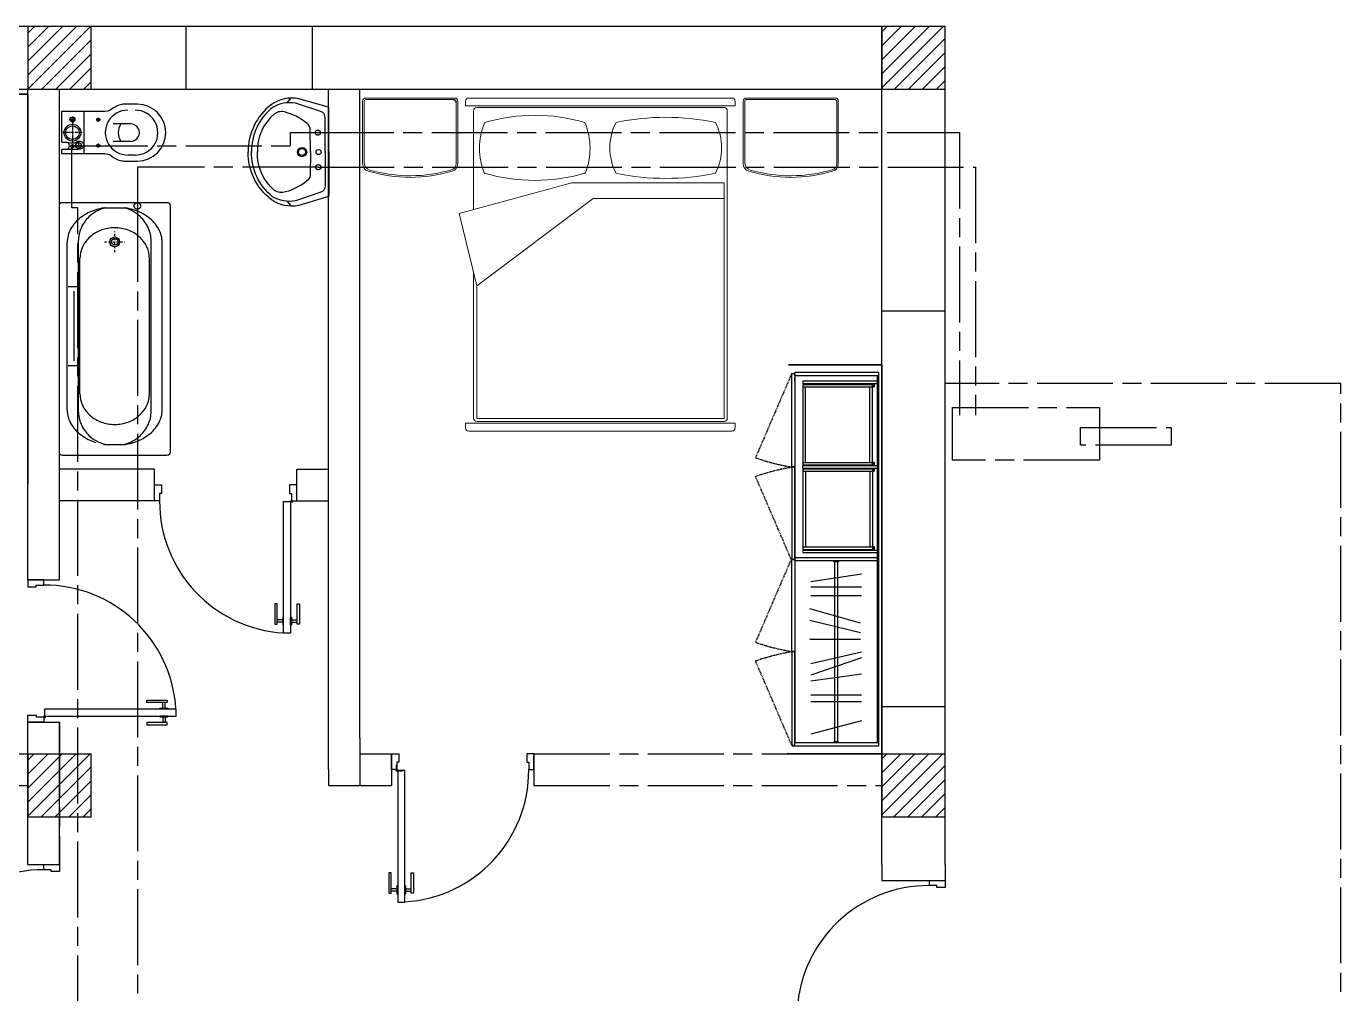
# Model space of a CAD drawing. Header units: inches. Extents: x 20 to 12921, y 15 to 10415.
# Drawn here: x 4610 to 12921, y 4298 to 10415 of the extents above; entities that cross this region are included whole.
import ezdxf

# ---------------------------------------------------------------- set-up
doc = ezdxf.new("R2010")
doc.units = ezdxf.units.IN
doc.header["$MEASUREMENT"] = 0
for name, pattern in [('ACAD_ISO08W100', [36, 24, -3, 6, -3]), ('AM_DIN_G_W050', [13.75, 9.75, -1.5, 1, -1.5]), ('CACHE', [9.525, 6.35, -3.175]), ('DASHDOT', [25.4, 12.7, -6.35, 0, -6.35])]:
    doc.linetypes.add(name, pattern=pattern)
doc.layers.add('4', color=130, linetype='Continuous', lineweight=35)
for name, color, linetype in [('freecads.com', 7, 'Continuous'), ('furn', 34, 'Continuous'), ('wall', 5, 'Continuous'), ('Washbasin-detail', 251, 'Continuous'), ('Washbasin-outline', 250, 'Continuous'), ('Wood', 45, 'Continuous')]:
    doc.layers.add(name, color=color, linetype=linetype)

# ---------------------------------------------------------------- blocks, each defined once
blk = doc.blocks.new('columnn')
h = blk.add_hatch()
h.set_pattern_fill('ANSI31', color=256, scale=500)
h.set_pattern_definition([(45, (-20875.046, -16891.983), (-44.19417, 44.19417), [])])
h.paths.add_polyline_path([(0, 200), (-200, 200), (-200, 0), (0, 0)])
h.paths.add_polyline_path([(200, 200), (0, 200), (0, 0), (200, 0)])
h.paths.add_polyline_path([(0, 0), (-200, 0), (-200, -200), (0, -200)])
h.paths.add_polyline_path([(200, 0), (0, 0), (0, -200), (200, -200)])
for p, q in [((-200, 200), (-200, -200)), ((-200, 200), (200, 200)), ((200, -200), (200, 200)), ((200, -200), (-200, -200))]:
    blk.add_line(p, q)
blk = doc.blocks.new('bed037')
at = {"color": 7, "linetype": 'Continuous', "lineweight": 18}
for p, q in [((-1483.9, 0), (-922.4, 0)), ((-832.2, 0), (832.2, 0)), ((922.4, 0), (1483.9, 0)), ((-1503.9, -414.6), (-1503.9, -20.1)), ((-1493.9, -407.1), (-1493.9, -20.1)), ((-1483.9, -10), (-922.4, -10)), ((-912.4, -20.1), (-912.4, -414.6)), ((-902.4, -20.1), (-902.4, -414.6)), ((-852.2, -20.1), (-852.2, -50.1)), ((-852.2, -50.1), (852.2, -50.1)), ((-802.1, -80.2), (-802.1, -704.6)), ((-782.1, -60.2), (782.1, -60.2)), ((802.1, -80.2), (802.1, -2025.3)), ((852.2, -20.1), (852.2, -50.1)), ((902.4, -414.6), (902.4, -20.1)), ((912.4, -407.1), (912.4, -20.1)), ((922.4, -10), (1483.9, -10)), ((1493.9, -20.1), (1493.9, -414.6)), ((1503.9, -20.1), (1503.9, -414.6)), ((-180.5, -535.7), (-892.5, -729.1)), ((-180.5, -535.7), (782.1, -535.7)), ((782.1, -535.7), (782.1, -2025.3)), ((-46.8, -636), (-782.1, -1187.5)), ((-46.8, -636), (782.1, -636)), ((-782.1, -1187.5), (-892.5, -729.1)), ((-802.1, -1104.3), (-802.1, -2025.3)), ((-782.1, -1187.5), (-782.1, -2025.3)), ((-852.2, -2055.4), (852.2, -2055.4)), ((-852.2, -2055.4), (-852.2, -2085.5)), ((-782.1, -2025.3), (782.1, -2025.3)), ((-782.1, -2045.4), (782.1, -2045.4)), ((852.2, -2055.4), (852.2, -2085.5)), ((-832.2, -2105.5), (832.2, -2105.5))]:
    blk.add_line(p, q, dxfattribs=at)
for centre, radius, start, end in [((-1483.9, -20.1), 20.1, 90, 180), ((-922.4, -20.1), 20.1, 0, 90), ((-832.2, -20.1), 20.1, 90, 180), ((832.2, -20.1), 20.1, 0, 90), ((922.4, -20.1), 20.1, 90, 180), ((1483.9, -20.1), 20.1, 0, 90), ((-1483.9, -20.1), 10, 90, 180), ((-927.4, -25.1), 10, 0, 90), ((-922.4, -20.1), 10, 0, 90), ((-782.1, -80.2), 20.1, 90, 180), ((782.1, -80.2), 20.1, 0, 90), ((922.4, -20.1), 10, 90, 180), ((1483.9, -20.1), 10, 0, 90), ((-336, -318.2), 428.5, 157.54258, 202.17181), ((-415.3, -1239.3), 1130.1, 73.71941, 106.28059), ((-494.5, -318.2), 428.5, 337.82819, 22.45742), ((406.3, -315), 347.1, 152.46428, 207.53572), ((412.7, -1655.5), 1533.6, 78.17606, 101.82394), ((419.1, -315), 347.1, 332.46428, 27.53572), ((-1453.8, -414.6), 50.1, 180, 253.39845), ((-1443.8, -407.1), 50.1, 180, 253.89153), ((-952.5, -414.6), 40.1, 286.60155, 0), ((-952.5, -414.6), 50.1, 286.60155, 0), ((952.5, -414.6), 50.1, 180, 253.39845), ((962.5, -407.1), 50.1, 180, 253.89153), ((1453.8, -414.6), 40.1, 286.60155, 0), ((1453.8, -414.6), 50.1, 286.60155, 0), ((-1203.2, 426.1), 927.4, 253.39845, 286.60155), ((-1203.2, 426.1), 917.4, 253.89153, 286.60155), ((-415.3, 609.3), 1130.1, 253.71941, 286.28059), ((412.7, 1025.6), 1533.6, 258.17606, 281.82394), ((1203.2, 426.1), 927.4, 253.39845, 286.60155), ((1203.2, 426.1), 917.4, 253.89153, 286.60155), ((-782.1, -2025.3), 20.1, 180, 270), ((782.1, -2025.3), 20.1, 270, 0), ((-832.2, -2085.5), 20.1, 180, 270), ((832.2, -2085.5), 20.1, 270, 0)]:
    blk.add_arc(centre, radius, start, end, dxfattribs=at)

msp = doc.modelspace()

# ---------------------------------------------------------------- linework, layer by layer
for p, q in [((419.8, 10414.7), (10019.8, 10414.7)), ((10019.8, 5114.7), (10019.8, 10414.7)), ((10419.8, 10014.7), (19.8, 10014.7)), ((10019.8, 10014.7), (419.8, 10014.7)), ((4619.8, 6914.7), (4619.8, 10014.7)), ((4819.8, 6914.7), (4819.8, 10014.7)), ((6519.8, 5714.7), (6519.8, 10014.7)), ((6719.8, 5914.7), (6719.8, 10014.7)), ((10019.8, 5114.7), (10019.8, 10014.7)), ((10419.8, 5114.7), (10419.8, 10014.7)), ((5269.3, 9797.8), (5160.1, 9797.8)), ((5269.3, 9687.2), (5160.1, 9687.2)), ((5297.2, 9600.8), (5253.6, 9600.8)), ((5419.8, 7614.7), (4819.8, 7614.7)), ((5419.8, 7414.7), (5419.8, 7614.7)), ((6319.8, 7414.7), (6319.8, 7614.7)), ((5419.8, 7414.7), (4819.8, 7414.7)), ((5419.8, 7414.7), (4819.8, 7414.7)), ((4619.8, 6914.7), (4819.8, 6914.7)), ((4619.8, 6014.7), (4819.8, 6014.7)), ((4619.8, 5114.7), (4619.8, 6014.7)), ((4819.8, 5114.7), (4819.8, 6014.7)), ((4619.8, 5114.7), (4819.8, 5114.7)), ((10019.8, 5014.7), (10419.8, 5014.7))]:
    msp.add_line(p, q)
at = {"color": 7, "linetype": 'ACAD_ISO08W100', "ltscale": 20}
for p, q in [((5019.8, 10014.7), (5019.8, 10414.7)), ((5619.8, 10014.7), (5619.8, 10414.7)), ((6419.8, 10014.7), (6419.8, 10414.7)), ((10019.8, 8614.7), (10419.8, 8614.7)), ((12920.8, 8155.2), (10419.8, 8155.2)), ((12920.8, 1610.2), (12920.8, 8155.2)), ((6319.8, 7614.7), (6519.8, 7614.7)), ((6319.8, 7414.7), (6519.8, 7414.7)), ((10019.8, 6114.7), (10419.8, 6114.7)), ((10019.8, 5814.7), (10419.8, 5814.7))]:
    msp.add_line(p, q, dxfattribs=at)
at = {"color": 7, "linetype": 'ACAD_ISO08W100', "ltscale": 20, "true_color": 0xffffff}
for p, q in [((10019.8, 5814.7), (10019.8, 10014.7)), ((6719.8, 5914.7), (6719.8, 5614.7)), ((419.8, 5814.7), (4619.8, 5814.7)), ((6719.8, 5814.7), (6919.8, 5814.7)), ((6919.8, 5814.7), (6919.8, 5614.7)), ((7819.8, 5814.7), (10019.8, 5814.7)), ((7819.8, 5814.7), (7819.8, 5614.7)), ((6519.8, 5714.7), (6519.8, 5614.7)), ((419.8, 5614.7), (4619.8, 5614.7)), ((6519.8, 5614.7), (6919.8, 5614.7)), ((7819.8, 5614.7), (10019.8, 5614.7)), ((10019.8, 5114.7), (10019.8, 5014.7)), ((10419.8, 5114.7), (10419.8, 5014.7))]:
    msp.add_line(p, q, dxfattribs=at)
at = {"color": 4, "linetype": 'AM_DIN_G_W050', "ltscale": 2}
for p, q in [((4963.5, 9742.4), (4839.8, 9742.4)), ((4901.6, 9804.2), (4901.6, 9680.6))]:
    msp.add_line(p, q, dxfattribs=at)
at = {"color": 4, "linetype": 'ACAD_ISO08W100', "ltscale": 20}
for p, q in [((6280.3, 9658.7), (6280.3, 9742.2)), ((6280.3, 9742.2), (6453.3, 9742.2)), ((6453.3, 9742.2), (10510.8, 9742.2)), ((10510.8, 9742.2), (10510.8, 7956.7)), ((4898.3, 9266.5), (4898.3, 9658.7)), ((4898.3, 9658.7), (6280.3, 9658.7)), ((4935.3, 9266.5), (4898.3, 9266.5)), ((4935.3, 1180.4), (4935.3, 9266.5))]:
    msp.add_line(p, q, dxfattribs=at)
at = {"color": 1, "linetype": 'ACAD_ISO08W100', "ltscale": 20}
for p, q in [((6456.3, 9523.7), (5312.3, 9523.7)), ((5312.3, 9523.7), (5312.3, 9278.7)), ((6456.3, 9523.7), (10610.8, 9523.7)), ((10610.8, 9523.7), (10610.8, 7956.7)), ((5312.3, 9278.7), (5312.3, 1368.2))]:
    msp.add_line(p, q, dxfattribs=at)
at = {"color": 0}
for p, q in [((5101.1, 9266.5), (5236.6, 9266.5)), ((4868.9, 7987.5), (4868.9, 9050.5)), ((4938.9, 7981.5), (4938.9, 9056.5)), ((5398.9, 7981.5), (5398.9, 9056.5)), ((5468.9, 7987.5), (5468.9, 9050.5)), ((4948.9, 8091.5), (4948.9, 8946.5)), ((5388.9, 8091.5), (5388.9, 8946.5)), ((4912.4, 8299), (4912.4, 8739)), ((5101.1, 7771.5), (5236.6, 7771.5))]:
    msp.add_line(p, q, dxfattribs=at)
at = {"color": 0, "linetype": 'DASHDOT'}
for p, q in [((5168.9, 8986.5), (5168.9, 9116.5)), ((5103.9, 9051.5), (5233.9, 9051.5))]:
    msp.add_line(p, q, dxfattribs=at)
at = {"linetype": 'ACAD_ISO08W100', "ltscale": 20}
msp.add_line((4819.8, 6014.7), (4819.8, 5114.7), dxfattribs=at)
msp.add_lwpolyline([(4831.9, 9686.2), (4835.5, 9682.7), (4859.2, 9682.7, -0.067148), (4876.9, 9680.5, 0.175163), (4925.9, 9682.3, -0.197427), (4951.5, 9687.5, -0.357498), (4972.8, 9661.3, -0.365162), (4940.4, 9635.7), (4857.3, 9635.7), (4855.5, 9635.7), (4847.3, 9635.7), (4839.2, 9635.7), (4835.5, 9635.7), (4831.9, 9632.1), (4831.9, 9614.7, 0.414214), (4836.9, 9609.7), (5107.3, 9609.7), (5125.9, 9607.2), (5140.7, 9601), (5161.9, 9586), (5188.9, 9571.3), (5213.3, 9564.4, 0.069327), (5226.9, 9562.5), (5312.6, 9562.5, 0.996906), (5312.4, 9922.5), (5227, 9922.5, 0.069294), (5213.3, 9920.6), (5188.9, 9913.7), (5161.9, 9898.9), (5140.7, 9883.9), (5125.9, 9877.8), (5107.3, 9875.3), (5097.9, 9875.3), (4836.9, 9875.3, 0.414214), (4831.9, 9870.3)], format="xyb", close=True)
at = {"color": 4, "linetype": 'AM_DIN_G_W050', "ltscale": 2}
for points in [[(4882.3, 9825.9), (4921, 9825.9)], [(4901.6, 9845.3), (4901.6, 9806.5)], [(5052, 9824.6), (5078, 9824.6)], [(5065, 9811.6), (5065, 9837.6)], [(4887.4, 9656.5), (4915, 9656.5)], [(4901.2, 9670.3), (4901.2, 9642.7)], [(4917.6, 9661.3), (4958.3, 9661.3)], [(4940.4, 9684.1), (4940.4, 9638.4)], [(5052, 9660.1), (5078, 9660.1)], [(5065, 9673.1), (5065, 9647.1)]]:
    msp.add_lwpolyline(points, dxfattribs=at)
msp.add_lwpolyline([(4975.6, 9609.7), (4975.6, 9875.3)])
at = {"color": 0}
msp.add_lwpolyline([(5498.9, 7701.5), (4838.9, 7701.5, -0.414214), (4818.9, 7721.5), (4818.9, 9281.5, -0.414214), (4838.9, 9301.5), (5498.9, 9301.5, -0.414214), (5518.9, 9281.5), (5518.9, 7721.5, -0.414214)], format="xyb", close=True, dxfattribs=at)
at = {"color": 7}
for points in [[(4874.5, 8769), (4933.2, 8769)], [(4874.5, 8269), (4933.9, 8269)]]:
    msp.add_lwpolyline(points, dxfattribs=at)
at = {"color": 0, "linetype": 'ACAD_ISO08W100', "ltscale": 20}
for points in [[(10466.3, 8004.7), (11395.3, 8004.7), (11395.3, 7671.2), (10466.3, 7671.2)], [(11276.3, 7878.7), (11849.8, 7878.7), (11849.8, 7765.7), (11276.3, 7765.7)]]:
    msp.add_lwpolyline(points, close=True, dxfattribs=at)
for centre, radius in [((4901.6, 9825.9), 16.1), ((4901.6, 9825.9), 10.6), ((5065, 9824.6), 10), ((4901.6, 9742.4), 53.1), ((4901.6, 9742.4), 42.9), ((4901.2, 9656.5), 10.8), ((4940.5, 9661.3), 17.9), ((5065, 9660.1), 10)]:
    msp.add_circle(centre, radius)
at = {"color": 4, "linetype": 'ACAD_ISO08W100', "ltscale": 20}
msp.add_circle((6453.3, 9742.2), 16, dxfattribs=at)
at = {"color": 1, "linetype": 'ACAD_ISO08W100', "ltscale": 20}
for centre, radius in [((6456.3, 9523.7), 16.5), ((5312.3, 9278.7), 20.5)]:
    msp.add_circle(centre, radius, dxfattribs=at)
at = {"color": 0}
for radius in [31.3, 21.3]:
    msp.add_circle((5168.9, 9051.5), radius, dxfattribs=at)
for centre, radius, start, end in [((5251.1, 9742.5), 141.7, 89.73288, 271.03297), ((5299.8, 9742.5), 141.7, 268.96703, 90.26712), ((5286.1, 9742.5), 95.4, 144.58216, 215.41784), ((5269.3, 9742.5), 55.3, 269.99429, 90.00571), ((4859.2, 9659.2), 23.5, 270.00671, 89.99329)]:
    msp.add_arc(centre, radius, start, end)
for centre, radius, start, end in [((5141.4, 8957.5), 310.7, 107.02038, 126.46582), ((5164, 9043.4), 229.6, 103.62816, 133.38553), ((5168.9, 8867.7), 404.6, 99.63877, 107.02038), ((5173.8, 9043.4), 229.6, 46.61447, 76.37184), ((5168.9, 8867.7), 404.6, 72.97962, 80.36123), ((5196.3, 8957.5), 310.7, 53.53418, 72.97962), ((5099.3, 9014.4), 239.9, 126.46582, 150.7304), ((5156.4, 9051.4), 218.6, 133.38553, 156.33504), ((5181.3, 9051.4), 218.6, 23.66496, 46.61447), ((5238.4, 9014.4), 239.9, 29.2696, 53.53418), ((5034.8, 9050.5), 166, 150.7304, 180), ((5144.6, 9056.5), 205.8, 156.33504, 180), ((5143.9, 8935.6), 197.5, 131.40643, 154.8393), ((5159, 8918.4), 220.4, 110.06528, 131.40643), ((5168.9, 8891.6), 249, 90, 110.06528), ((5168.9, 8891.6), 249, 69.93472, 90), ((5178.7, 8918.4), 220.4, 48.59357, 69.93472), ((5193.8, 8935.6), 197.5, 25.1607, 48.59357), ((5193.1, 9056.5), 205.8, 0, 23.66496), ((5302.9, 9050.5), 166, 0, 29.2696), ((5120.6, 8946.5), 171.7, 154.8393, 180), ((5217.1, 8946.5), 171.7, 0, 25.1607), ((5120.6, 8091.5), 171.7, 180, 205.1607), ((5217.1, 8091.5), 171.7, 334.8393, 0), ((5034.8, 7987.5), 166, 180, 209.2696), ((5144.6, 7981.5), 205.8, 180, 203.66496), ((5143.9, 8102.5), 197.5, 205.1607, 228.59357), ((5193.8, 8102.5), 197.5, 311.40643, 334.8393), ((5193.1, 7981.5), 205.8, 336.33504, 0), ((5302.9, 7987.5), 166, 330.7304, 0), ((5099.3, 8023.7), 239.9, 209.2696, 233.53418), ((5156.4, 7986.7), 218.6, 203.66496, 226.61447), ((5159, 8119.7), 220.4, 228.59357, 249.93472), ((5168.9, 8146.5), 249, 249.93472, 270), ((5168.9, 8146.5), 249, 270, 290.06528), ((5178.7, 8119.7), 220.4, 290.06528, 311.40643), ((5181.3, 7986.7), 218.6, 313.38553, 336.33504), ((5238.4, 8023.7), 239.9, 306.46582, 330.7304), ((5141.4, 8080.6), 310.7, 233.53418, 252.97962), ((5164, 7994.7), 229.6, 226.61447, 256.37184), ((5173.8, 7994.7), 229.6, 283.62816, 313.38553), ((5196.3, 8080.6), 310.7, 287.02038, 306.46582), ((5168.9, 8170.4), 404.6, 279.63877, 287.02038)]:
    msp.add_arc(centre, radius, start, end, dxfattribs=at)
at = {"layer": '4', "color": 7, "linetype": 'ByBlock', "lineweight": 35}
msp.add_line((9469.8, 8193.7), (9469.8, 8173.2), dxfattribs=at)
at = {"layer": '4', "color": 7}
for p, q in [((9519.8, 8152.4), (9969.8, 8152.4)), ((9959.8, 8150.4), (9969.8, 8150.4)), ((9969.8, 8134.4), (9969.8, 8154.4)), ((9959.8, 8134.4), (9969.8, 8134.4)), ((9959.8, 7657.7), (9969.8, 7657.7)), ((9969.8, 7657.7), (9969.8, 7637.7)), ((9519.8, 7639.7), (9969.8, 7639.7)), ((9519.8, 7619.7), (9969.8, 7619.7)), ((9959.8, 7641.7), (9969.8, 7641.7)), ((9959.8, 7617.7), (9969.8, 7617.7)), ((9959.8, 7601.7), (9969.8, 7601.7)), ((9969.8, 7601.7), (9969.8, 7621.7)), ((9519.8, 7105), (9969.8, 7105)), ((9959.8, 7123), (9969.8, 7123)), ((9959.8, 7107), (9969.8, 7107)), ((9969.8, 7123), (9969.8, 7103))]:
    msp.add_line(p, q, dxfattribs=at)
for centre in [(9960.9, 8144.4), (9960.9, 7611.7)]:
    msp.add_ellipse(centre, major_axis=(0.786, 0.786), ratio=1, start_param=3.926991, end_param=7.068583, dxfattribs=at)
at = {"layer": '4', "color": 7, "extrusion": (0, 0, -1)}
for centre in [(9960.9, 7647.7), (9960.9, 7113)]:
    msp.add_ellipse(centre, major_axis=(0.786, -0.786), ratio=1, start_param=3.926991, end_param=7.068583, dxfattribs=at)
at = {"layer": 'freecads.com'}
for p, q in [((5419.8, 7414.7), (5419.8, 7514.7)), ((5419.8, 7514.7), (5464.8, 7514.7)), ((5464.8, 7514.7), (5464.8, 7461.7)), ((6319.8, 7514.7), (6274.8, 7514.7)), ((6274.8, 7514.7), (6274.8, 7461.7)), ((6319.8, 7414.7), (6319.8, 7514.7)), ((5452.8, 7414.7), (5419.8, 7414.7)), ((5464.8, 7461.7), (5452.8, 7461.7)), ((5452.8, 7461.7), (5452.8, 7414.7)), ((6236.4, 6577), (6236.4, 7409.3)), ((6236.4, 7409.3), (6281.4, 7409.3)), ((6251.4, 7407.3), (6251.4, 7409.3)), ((6251.4, 7409.3), (6281.4, 7409.3)), ((6281.4, 7407.3), (6251.4, 7407.3)), ((6274.8, 7461.7), (6286.8, 7461.7)), ((6281.4, 7409.3), (6281.4, 6577)), ((6281.4, 7409.3), (6281.4, 7407.3)), ((6286.8, 7461.7), (6286.8, 7414.7)), ((6286.8, 7444.7), (6286.8, 7414.7)), ((6286.8, 7414.7), (6319.8, 7414.7)), ((6286.8, 7414.7), (6288.8, 7414.7)), ((6288.8, 7414.7), (6288.8, 7444.7)), ((4719.8, 6914.7), (4619.8, 6914.7)), ((4619.8, 6914.7), (4619.8, 6869.7)), ((4719.8, 6881.7), (4719.8, 6914.7)), ((4619.8, 6869.7), (4672.8, 6869.7)), ((4672.8, 6869.7), (4672.8, 6881.7)), ((4672.8, 6881.7), (4719.8, 6881.7)), ((6195.4, 6762.3), (6180.4, 6762.3)), ((6180.4, 6762.3), (6180.4, 6634.8)), ((6195.4, 6634.8), (6195.4, 6762.3)), ((6322.4, 6634.8), (6322.4, 6762.3)), ((6322.4, 6762.3), (6337.4, 6762.3)), ((6337.4, 6762.3), (6337.4, 6634.8)), ((6231.4, 6661.8), (6195.4, 6661.8)), ((6236.4, 6679.3), (6231.4, 6679.3)), ((6231.4, 6679.3), (6231.4, 6629.3)), ((6236.4, 6629.3), (6236.4, 6679.3)), ((6281.4, 6629.3), (6281.4, 6679.3)), ((6281.4, 6679.3), (6286.4, 6679.3)), ((6286.4, 6679.3), (6286.4, 6629.3)), ((6286.4, 6661.8), (6322.4, 6661.8)), ((6180.4, 6634.8), (6195.4, 6634.8)), ((6231.4, 6646.8), (6195.4, 6646.8)), ((6231.4, 6629.3), (6236.4, 6629.3)), ((6281.4, 6577), (6236.4, 6577)), ((6286.4, 6629.3), (6281.4, 6629.3)), ((6286.4, 6646.8), (6322.4, 6646.8)), ((6337.4, 6634.8), (6322.4, 6634.8)), ((5372.2, 6139.1), (5372.2, 6154.1)), ((5372.2, 6154.1), (5499.7, 6154.1)), ((5499.7, 6154.1), (5499.7, 6139.1)), ((5557.5, 6098.1), (4725.1, 6098.1)), ((4725.1, 6098.1), (4725.1, 6053.1)), ((4727.1, 6083.1), (4725.1, 6083.1)), ((4725.1, 6083.1), (4725.1, 6053.1)), ((4727.1, 6053.1), (4727.1, 6083.1)), ((5499.7, 6139.1), (5372.2, 6139.1)), ((5455.2, 6098.1), (5455.2, 6103.1)), ((5455.2, 6103.1), (5505.2, 6103.1)), ((5505.2, 6098.1), (5455.2, 6098.1)), ((5472.7, 6103.1), (5472.7, 6139.1)), ((5487.7, 6103.1), (5487.7, 6139.1)), ((5505.2, 6103.1), (5505.2, 6098.1)), ((5557.5, 6053.1), (5557.5, 6098.1)), ((4619.8, 6014.7), (4619.8, 6059.7)), ((4619.8, 6059.7), (4672.8, 6059.7)), ((4719.8, 6014.7), (4619.8, 6014.7)), ((4672.8, 6059.7), (4672.8, 6047.7)), ((4672.8, 6047.7), (4719.8, 6047.7)), ((4689.8, 6045.7), (4689.8, 6047.7)), ((4689.8, 6047.7), (4719.8, 6047.7)), ((4719.8, 6045.7), (4689.8, 6045.7)), ((4719.8, 6047.7), (4719.8, 6014.7)), ((4719.8, 6047.7), (4719.8, 6045.7)), ((4725.1, 6053.1), (5557.5, 6053.1)), ((4725.1, 6053.1), (4727.1, 6053.1)), ((5499.7, 6012.1), (5372.2, 6012.1)), ((5372.2, 6012.1), (5372.2, 5997.1)), ((5372.2, 5997.1), (5499.7, 5997.1)), ((5505.2, 6053.1), (5455.2, 6053.1)), ((5455.2, 6053.1), (5455.2, 6048.1)), ((5455.2, 6048.1), (5505.2, 6048.1)), ((5472.7, 6048.1), (5472.7, 6012.1)), ((5487.7, 6048.1), (5487.7, 6012.1)), ((5499.7, 5997.1), (5499.7, 6012.1)), ((5505.2, 6048.1), (5505.2, 6053.1)), ((6919.8, 5714.7), (6919.8, 5814.7)), ((6919.8, 5814.7), (6964.8, 5814.7)), ((6950.8, 5714.7), (6950.8, 5744.7)), ((6950.8, 5744.7), (6952.8, 5744.7)), ((6964.8, 5761.7), (6952.8, 5761.7)), ((6952.8, 5761.7), (6952.8, 5714.7)), ((6952.8, 5744.7), (6952.8, 5714.7)), ((6964.8, 5814.7), (6964.8, 5761.7)), ((7819.8, 5814.7), (7774.8, 5814.7)), ((7774.8, 5814.7), (7774.8, 5761.7)), ((7774.8, 5761.7), (7786.8, 5761.7)), ((7786.8, 5761.7), (7786.8, 5714.7)), ((7819.8, 5714.7), (7819.8, 5814.7)), ((6952.8, 5714.7), (6919.8, 5714.7)), ((6952.8, 5714.7), (6950.8, 5714.7)), ((6958.1, 5709.3), (6958.1, 4877)), ((7003.1, 5709.3), (6958.1, 5709.3)), ((6988.1, 5709.3), (6958.1, 5709.3)), ((6958.1, 5709.3), (6958.1, 5707.3)), ((6958.1, 5707.3), (6988.1, 5707.3)), ((6988.1, 5707.3), (6988.1, 5709.3)), ((7003.1, 4877), (7003.1, 5709.3)), ((7786.8, 5714.7), (7819.8, 5714.7)), ((4719.8, 5081.7), (4719.8, 5114.7)), ((4719.8, 5114.7), (4819.8, 5114.7)), ((4766.8, 5081.7), (4719.8, 5081.7)), ((4766.8, 5069.7), (4766.8, 5081.7)), ((4819.8, 5114.7), (4819.8, 5069.7)), ((4819.8, 5114.7), (4819.8, 5069.7)), ((4819.8, 5069.7), (4766.8, 5069.7)), ((6917.1, 5062.3), (6902.1, 5062.3)), ((6902.1, 5062.3), (6902.1, 4934.8)), ((6917.1, 4934.8), (6917.1, 5062.3)), ((7044.1, 4934.8), (7044.1, 5062.3)), ((7044.1, 5062.3), (7059.1, 5062.3)), ((7059.1, 5062.3), (7059.1, 4934.8)), ((10319.8, 4981.7), (10319.8, 5014.7)), ((10419.8, 5014.7), (10419.8, 4969.7)), ((10419.8, 5014.7), (10419.8, 4969.7)), ((6902.1, 4934.8), (6917.1, 4934.8)), ((6953.1, 4961.8), (6917.1, 4961.8)), ((6953.1, 4946.8), (6917.1, 4946.8)), ((6958.1, 4979.3), (6953.1, 4979.3)), ((6953.1, 4979.3), (6953.1, 4929.3)), ((6953.1, 4929.3), (6958.1, 4929.3)), ((6958.1, 4929.3), (6958.1, 4979.3)), ((7003.1, 4929.3), (7003.1, 4979.3)), ((7003.1, 4979.3), (7008.1, 4979.3)), ((7008.1, 4929.3), (7003.1, 4929.3)), ((7008.1, 4979.3), (7008.1, 4929.3)), ((7008.1, 4961.8), (7044.1, 4961.8)), ((7008.1, 4946.8), (7044.1, 4946.8)), ((7059.1, 4934.8), (7044.1, 4934.8)), ((10366.8, 4981.7), (10319.8, 4981.7)), ((10366.8, 4969.7), (10366.8, 4981.7)), ((10419.8, 4969.7), (10366.8, 4969.7)), ((6958.1, 4877), (7003.1, 4877))]:
    msp.add_line(p, q, dxfattribs=at)
for centre in [(6285.8, 7410.3), (4724.1, 6048.7), (6953.8, 5710.3)]:
    msp.add_circle(centre, 6, dxfattribs=at)
for centre, start, end in [((6285.8, 7410.3), 179.70056, 266.60341), ((4724.1, 6048.7), 3.39659, 90.29944), ((6953.8, 5710.3), 273.39659, 0.29944), ((4715.4, 4248.7), 89.70056, 176.60341), ((10315.4, 4148.7), 89.70056, 176.60341)]:
    msp.add_arc(centre, 833, start, end, dxfattribs=at)
at = {"layer": 'furn', "color": 7, "linetype": 'CACHE'}
for p, q in [((9449.8, 8219.7), (9220.5, 7686.9)), ((9449.8, 7036.4), (9220.5, 7569.2)), ((9449.8, 7053), (9220.5, 6520.2)), ((9449.8, 5869.7), (9220.5, 6402.5))]:
    msp.add_line(p, q, dxfattribs=at)
at = {"layer": 'furn', "color": 7}
for p, q in [((9999.8, 8224.7), (9469.8, 8224.7)), ((9469.8, 8204.7), (9469.8, 8224.7)), ((9469.8, 8204.7), (9469.8, 5884.7)), ((9999.8, 8204.7), (9469.8, 8204.7)), ((9989.8, 8170.4), (9519.8, 8170.4)), ((9519.8, 8170.4), (9519.8, 8154.4)), ((9989.8, 8154.4), (9519.8, 8154.4)), ((9519.8, 8150.4), (9959.8, 8150.4)), ((9519.8, 8150.4), (9519.8, 7641.7)), ((9959.8, 7641.7), (9959.8, 8150.4)), ((9989.8, 8204.7), (9989.8, 5884.7)), ((9999.8, 5864.7), (9999.8, 8224.7)), ((9519.8, 8134.4), (9959.8, 8134.4)), ((9535.8, 7657.7), (9535.8, 8134.4)), ((9943.8, 7657.7), (9943.8, 8134.4)), ((9519.8, 7657.7), (9959.8, 7657.7)), ((9519.8, 7641.7), (9959.8, 7641.7)), ((9519.8, 7621.7), (9519.8, 7637.7)), ((9519.8, 7637.7), (9989.8, 7637.7)), ((9519.8, 7621.7), (9989.8, 7621.7)), ((9519.8, 7617.7), (9959.8, 7617.7)), ((9519.8, 7615.7), (9519.8, 7107)), ((9519.8, 7601.7), (9959.8, 7601.7)), ((9535.8, 7637.7), (9989.8, 7637.7)), ((9535.8, 7621.7), (9989.8, 7621.7)), ((9535.8, 7601.7), (9535.8, 7123)), ((9943.8, 7601.7), (9943.8, 7123)), ((9959.8, 7617.7), (9959.8, 7107)), ((9519.8, 7123), (9959.8, 7123)), ((9519.8, 7107), (9959.8, 7107)), ((9519.8, 7103), (9989.8, 7103)), ((9519.8, 7087), (9989.8, 7087)), ((9989.8, 7054.7), (9469.8, 7054.7)), ((9989.8, 7034.7), (9469.8, 7034.7)), ((9719.8, 7029.7), (9719.8, 5889.7)), ((9739.8, 7029.7), (9739.8, 5889.7)), ((9889.8, 6950.6), (9569.8, 6901.2)), ((9889.8, 6869.5), (9569.8, 6869.5)), ((9884.8, 6640.4), (9564.8, 6732)), ((9889.8, 6813.1), (9569.8, 6813.1)), ((9884.8, 6580.4), (9564.8, 6658)), ((9884.8, 6538.1), (9564.8, 6538.1)), ((9889.8, 6457.2), (9569.8, 6383)), ((9889.8, 6421.8), (9569.8, 6312.5)), ((9569.8, 6277.3), (9889.8, 6319.6)), ((9889.8, 6185.6), (9569.8, 6185.6)), ((9889.8, 6143.3), (9569.8, 6143.3)), ((9889.8, 6023.5), (9569.8, 5938.9)), ((9449.8, 5864.7), (9999.8, 5864.7)), ((9999.8, 5884.7), (9469.8, 5884.7))]:
    msp.add_line(p, q, dxfattribs=at)
for points in [[(9469.8, 8219.7), (9469.8, 7629), (9449.8, 7629), (9449.8, 8219.7)], [(9469.8, 7045.7), (9469.8, 7627), (9449.8, 7627), (9449.8, 7045.7)], [(9469.8, 7043.7), (9469.8, 6462.4), (9449.8, 6462.4), (9449.8, 7043.7)], [(9469.8, 5869.7), (9469.8, 6460.4), (9449.8, 6460.4), (9449.8, 5869.7)]]:
    msp.add_lwpolyline(points, close=True, dxfattribs=at)
for points in [[(9744.8, 7034.7), (9744.8, 7029.7), (9714.8, 7029.7), (9714.8, 7034.7)], [(9744.8, 5884.7), (9744.8, 5889.7), (9714.8, 5889.7), (9714.8, 5884.7)]]:
    msp.add_lwpolyline(points, dxfattribs=at)
at = {"layer": 'furn', "color": 7, "linetype": 'CACHE'}
for centre, major_axis, ratio, start_param, end_param in [((8821.7, 9462.2), (1196.7, -1729.3), 0.543212, -0.640029, -0.479702), ((9822.5, 8295.5), (545.6, 1793.8), 0.84643, 3.104158, 3.253404)]:
    msp.add_ellipse(centre, major_axis=major_axis, ratio=ratio, start_param=start_param, end_param=end_param, dxfattribs=at)
at = {"layer": 'furn', "color": 7, "linetype": 'CACHE', "extrusion": (0, 0, -1)}
for centre, major_axis, ratio, start_param, end_param in [((9822.5, 5793.9), (545.6, -1793.8), 0.84643, 3.104158, 3.253404), ((8821.7, 4627.2), (1196.7, 1729.3), 0.543212, -0.640029, -0.479702)]:
    msp.add_ellipse(centre, major_axis=major_axis, ratio=ratio, start_param=start_param, end_param=end_param, dxfattribs=at)
at = {"layer": 'wall', "color": 7, "linetype": 'ByBlock', "lineweight": 35}
for p, q in [((4619.8, 9984.6), (4028.5, 9984.6)), ((4619.8, 7524.6), (4619.8, 9984.6)), ((10019.8, 8274.7), (9428.5, 8274.7)), ((10019.8, 5814.7), (10019.8, 8274.7)), ((10019.8, 5814.7), (9421.3, 5814.7))]:
    msp.add_line(p, q, dxfattribs=at)
at = {"layer": 'Washbasin-detail', "color": 7}
for p, q in [((6259.5, 9930.6), (6284.6, 9961.5)), ((6259.5, 9307.9), (6284.6, 9276.9))]:
    msp.add_line(p, q, dxfattribs=at)
for points in [[(6498.7, 9619.3), (6498.7, 9835.3, 0.390337), (6472.7, 9875.3), (6311.4, 9927.6, 0.183446), (6166.7, 9901.3, 0.232242), (6033.7, 9619.3, 0.646667)], [(6498.7, 9622.1), (6498.7, 9406.1, -0.390337), (6472.7, 9366.1), (6311.4, 9310.9, -0.183446), (6166.7, 9337.1, -0.230237), (6033.7, 9622.1, -0.646667)]]:
    msp.add_lwpolyline(points, format="xyb", dxfattribs=at)
for centre, radius in [((6353.7, 9619.3), 29), ((6353.7, 9619.3), 22), ((6457.7, 9619.3), 16)]:
    msp.add_circle(centre, radius, dxfattribs=at)
at = {"layer": 'Washbasin-outline', "color": 7}
for points in [[(6523.7, 9619.3), (6523.7, 9898.3, 0.349334), (6519.8, 9903.2), (6332.6, 9956.9, 0.210862), (6158.5, 9918.6, 0.238221), (6012.7, 9620.3, -0.006376)], [(6407.7, 9619.3), (6405.1, 9770.7, 0.204561), (6376.7, 9806.3, 0.107345), (6249.3, 9870.9, 0.24654), (6179.7, 9861.3, 0.234802), (6071.7, 9618.3, 0.791678)], [(6523.7, 9622.1), (6523.7, 9343.1, -0.349334), (6519.8, 9338.3), (6332.6, 9281.6, -0.210862), (6158.5, 9319.9, -0.236938), (6012.7, 9620.1, 0.006376)], [(6407.7, 9622.1), (6405.1, 9470.7, -0.218686), (6381.7, 9435.1, -0.103144), (6249.3, 9367.5, -0.24654), (6179.7, 9377.1, -0.232404), (6071.7, 9623.1, -0.791678)]]:
    msp.add_lwpolyline(points, format="xyb", dxfattribs=at)
at = {"layer": 'Wood', "color": 7, "linetype": 'ByBlock', "lineweight": 18}
for p, q in [((9469.8, 7639.7), (9469.8, 8219.7)), ((9469.8, 8219.7), (9469.8, 8115.7)), ((9519.8, 7103), (9519.8, 7087))]:
    msp.add_line(p, q, dxfattribs=at)

# ---------------------------------------------------------------- block references
for p in [(4819.8, 10214.7), (10219.8, 10214.7), (4819.8, 5614.7), (10219.8, 5614.7)]:
    msp.add_blockref('columnn', p)
at = {"color": 0}
msp.add_blockref('bed037', (8240.1, 9961), dxfattribs=at)

doc.saveas('drawing.dxf')
